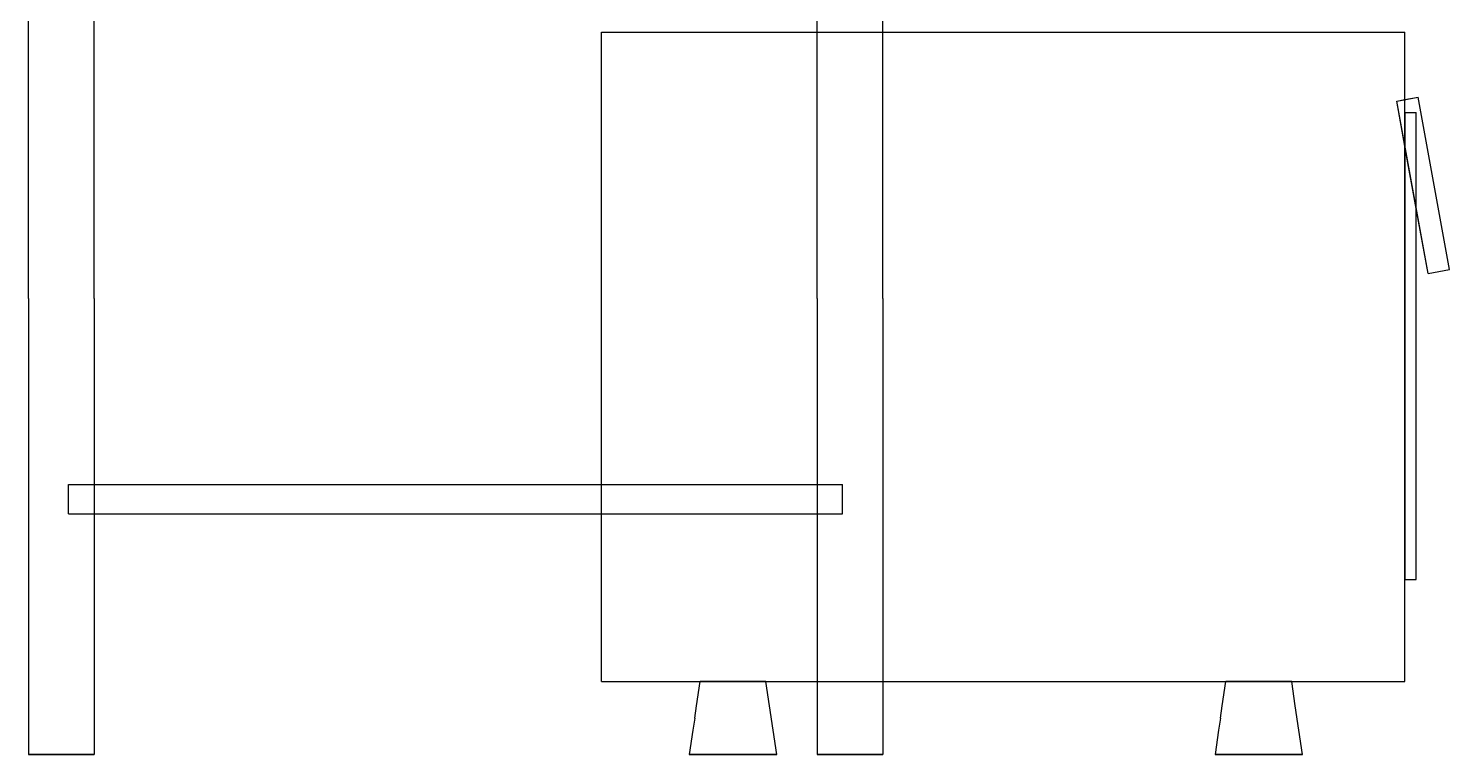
# Model space of a CAD drawing. Header units: millimetres. Extents: x -610 to 577, y -771 to 522.
# Drawn here: x 171.5 to 366.1, y 5 to 104.5 of the extents above; entities that cross this region are included whole.
import ezdxf

# ---------------------------------------------------------------- set-up
doc = ezdxf.new("R2010")
doc.units = ezdxf.units.MM
doc.layers.add('HIDDEN', color=8, linetype='Continuous')
doc.layers.add('VISIBLE', color=7, linetype='Continuous')

msp = doc.modelspace()

# ---------------------------------------------------------------- linework, layer by layer
at = {"layer": 'HIDDEN'}
for points in [[(250, 15), (250, 104)], [(250, 104), (360, 104)], [(279.5, 104), (288.5, 104)], [(360, 15), (360, 104)], [(358.88, 94.54), (361.83, 95.07)], [(358.88, 94.54), (360, 94.74)], [(363.17, 70.93), (358.88, 94.54)], [(360, 88.36), (358.88, 94.54)], [(366.12, 71.46), (361.83, 95.07)], [(360.05, 29), (360.05, 93)], [(360.05, 93), (361.55, 93)], [(360.05, 29), (360.05, 93)], [(360.05, 93), (361.55, 93)], [(360.05, 29), (360.05, 93)], [(360.05, 93), (361.55, 93)], [(360.05, 29), (360.05, 93)], [(360.05, 93), (361.55, 93)], [(360.05, 29), (360.05, 93)], [(360.05, 93), (361.55, 93)], [(361.55, 29), (361.55, 93)], [(361.55, 29), (361.55, 93)], [(361.55, 29), (361.55, 93)], [(361.55, 29), (361.55, 93)], [(361.55, 29), (361.55, 93)], [(361.55, 79.84), (360.05, 88.09)], [(363.17, 70.93), (366.12, 71.46)], [(177, 42), (180.5, 42)], [(177, 42), (283, 42)], [(177, 38), (177, 42)], [(177, 38), (177, 42)], [(250, 38), (250, 42)], [(279.5, 42), (283, 42)], [(283, 38), (283, 42)], [(283, 38), (283, 42)], [(177, 38), (180.5, 38)], [(177, 38), (283, 38)], [(279.5, 38), (283, 38)], [(360.05, 29), (361.55, 29)], [(360.05, 29), (361.55, 29)], [(360.05, 29), (361.55, 29)], [(360.05, 29), (361.55, 29)], [(360.05, 29), (361.55, 29)], [(250, 15), (360, 15)], [(263.5, 15), (263.63, 15)], [(263.63, 15), (263.5, 15)], [(263.5, 15), (263.63, 15)], [(263.63, 15), (263.5, 15)], [(263.63, 15), (264.02, 15)], [(264.02, 15), (263.63, 15)], [(263.63, 15), (264.02, 15)], [(264.02, 15), (263.63, 15)], [(264.02, 15), (264.63, 15)], [(264.63, 15), (264.02, 15)], [(264.02, 15), (264.63, 15)], [(264.63, 15), (264.02, 15)], [(264.63, 15), (265.44, 15)], [(265.44, 15), (264.63, 15)], [(264.63, 15), (265.44, 15)], [(265.44, 15), (264.63, 15)], [(265.44, 15), (266.4, 15)], [(266.4, 15), (265.44, 15)], [(265.44, 15), (266.4, 15)], [(266.4, 15), (265.44, 15)], [(266.4, 15), (267.46, 15)], [(267.46, 15), (266.4, 15)], [(266.4, 15), (267.46, 15)], [(267.46, 15), (266.4, 15)], [(267.46, 15), (268.54, 15)], [(268.54, 15), (267.46, 15)], [(267.46, 15), (268.54, 15)], [(268.54, 15), (267.46, 15)], [(268.54, 15), (269.6, 15)], [(269.6, 15), (268.54, 15)], [(268.54, 15), (269.6, 15)], [(269.6, 15), (268.54, 15)], [(269.6, 15), (270.56, 15)], [(270.56, 15), (269.6, 15)], [(269.6, 15), (270.56, 15)], [(270.56, 15), (269.6, 15)], [(270.56, 15), (271.37, 15)], [(271.37, 15), (270.56, 15)], [(270.56, 15), (271.37, 15)], [(271.37, 15), (270.56, 15)], [(271.37, 15), (271.98, 15)], [(271.98, 15), (271.37, 15)], [(271.37, 15), (271.98, 15)], [(271.98, 15), (271.37, 15)], [(271.98, 15), (272.37, 15)], [(272.37, 15), (271.98, 15)], [(271.98, 15), (272.37, 15)], [(272.37, 15), (271.98, 15)], [(272.37, 15), (272.5, 15)], [(272.5, 15), (272.37, 15)], [(272.37, 15), (272.5, 15)], [(272.5, 15), (272.37, 15)], [(273, 11.67), (272.5, 15)], [(279.5, 15), (288.5, 15)], [(335.5, 15), (335.63, 15)], [(335.63, 15), (335.5, 15)], [(335.5, 15), (335.63, 15)], [(335.63, 15), (335.5, 15)], [(335.63, 15), (336.02, 15)], [(336.02, 15), (335.63, 15)], [(335.63, 15), (336.02, 15)], [(336.02, 15), (335.63, 15)], [(336.02, 15), (336.63, 15)], [(336.63, 15), (336.02, 15)], [(336.02, 15), (336.63, 15)], [(336.63, 15), (336.02, 15)], [(336.63, 15), (337.44, 15)], [(337.44, 15), (336.63, 15)], [(336.63, 15), (337.44, 15)], [(337.44, 15), (336.63, 15)], [(337.44, 15), (338.4, 15)], [(338.4, 15), (337.44, 15)], [(337.44, 15), (338.4, 15)], [(338.4, 15), (337.44, 15)], [(338.4, 15), (339.46, 15)], [(339.46, 15), (338.4, 15)], [(338.4, 15), (339.46, 15)], [(339.46, 15), (338.4, 15)], [(339.46, 15), (340.54, 15)], [(340.54, 15), (339.46, 15)], [(339.46, 15), (340.54, 15)], [(340.54, 15), (339.46, 15)], [(340.54, 15), (341.6, 15)], [(341.6, 15), (340.54, 15)], [(340.54, 15), (341.6, 15)], [(341.6, 15), (340.54, 15)], [(341.6, 15), (342.56, 15)], [(342.56, 15), (341.6, 15)], [(341.6, 15), (342.56, 15)], [(342.56, 15), (341.6, 15)], [(342.56, 15), (343.37, 15)], [(343.37, 15), (342.56, 15)], [(342.56, 15), (343.37, 15)], [(343.37, 15), (342.56, 15)], [(343.37, 15), (343.98, 15)], [(343.98, 15), (343.37, 15)], [(343.37, 15), (343.98, 15)], [(343.98, 15), (343.37, 15)], [(343.98, 15), (344.37, 15)], [(344.37, 15), (343.98, 15)], [(343.98, 15), (344.37, 15)], [(344.37, 15), (343.98, 15)], [(344.37, 15), (344.5, 15)], [(344.5, 15), (344.37, 15)], [(344.37, 15), (344.5, 15)], [(344.5, 15), (344.37, 15)], [(345, 11.67), (344.5, 15)], [(273.5, 8.33), (273, 11.67)], [(345.5, 8.33), (345, 11.67)], [(274, 5), (273.5, 8.33)], [(346, 5), (345.5, 8.33)], [(171.5, 5), (171.53, 5)], [(171.53, 5), (171.5, 5)], [(171.53, 5), (171.5, 5)], [(171.53, 5), (171.79, 5)], [(171.79, 5), (171.53, 5)], [(171.79, 5), (171.53, 5)], [(171.79, 5), (172.3, 5)], [(172.3, 5), (171.79, 5)], [(172.3, 5), (171.79, 5)], [(172.3, 5), (173.02, 5)], [(173.02, 5), (172.3, 5)], [(173.02, 5), (172.3, 5)], [(173.02, 5), (173.91, 5)], [(173.91, 5), (173.02, 5)], [(173.91, 5), (173.02, 5)], [(173.91, 5), (174.92, 5)], [(174.92, 5), (173.91, 5)], [(174.92, 5), (173.91, 5)], [(174.92, 5), (176, 5)], [(176, 5), (174.92, 5)], [(176, 5), (174.92, 5)], [(177.08, 5), (176, 5)], [(176, 5), (177.08, 5)], [(177.08, 5), (176, 5)], [(178.09, 5), (177.08, 5)], [(177.08, 5), (178.09, 5)], [(178.09, 5), (177.08, 5)], [(178.98, 5), (178.09, 5)], [(178.09, 5), (178.98, 5)], [(178.98, 5), (178.09, 5)], [(179.7, 5), (178.98, 5)], [(178.98, 5), (179.7, 5)], [(179.7, 5), (178.98, 5)], [(180.21, 5), (179.7, 5)], [(179.7, 5), (180.21, 5)], [(180.21, 5), (179.7, 5)], [(180.47, 5), (180.21, 5)], [(180.21, 5), (180.47, 5)], [(180.47, 5), (180.21, 5)], [(180.5, 5), (180.47, 5)], [(180.47, 5), (180.5, 5)], [(180.5, 5), (180.47, 5)], [(262.17, 5), (262, 5)], [(262, 5), (262.17, 5)], [(262.17, 5), (262, 5)], [(262.69, 5), (262.17, 5)], [(262.17, 5), (262.69, 5)], [(262.69, 5), (262.17, 5)], [(263.51, 5), (262.69, 5)], [(262.69, 5), (263.51, 5)], [(263.51, 5), (262.69, 5)], [(264.59, 5), (263.51, 5)], [(263.51, 5), (264.59, 5)], [(264.59, 5), (263.51, 5)], [(265.87, 5), (264.59, 5)], [(264.59, 5), (265.87, 5)], [(265.87, 5), (264.59, 5)], [(267.28, 5), (265.87, 5)], [(265.87, 5), (267.28, 5)], [(267.28, 5), (265.87, 5)], [(268.72, 5), (267.28, 5)], [(267.28, 5), (268.72, 5)], [(268.72, 5), (267.28, 5)], [(270.13, 5), (268.72, 5)], [(268.72, 5), (270.13, 5)], [(270.13, 5), (268.72, 5)], [(271.41, 5), (270.13, 5)], [(270.13, 5), (271.41, 5)], [(271.41, 5), (270.13, 5)], [(272.49, 5), (271.41, 5)], [(271.41, 5), (272.49, 5)], [(272.49, 5), (271.41, 5)], [(273.31, 5), (272.49, 5)], [(272.49, 5), (273.31, 5)], [(273.31, 5), (272.49, 5)], [(273.83, 5), (273.31, 5)], [(273.31, 5), (273.83, 5)], [(273.83, 5), (273.31, 5)], [(274, 5), (273.83, 5)], [(273.83, 5), (274, 5)], [(274, 5), (273.83, 5)], [(279.5, 5), (279.53, 5)], [(279.53, 5), (279.5, 5)], [(279.53, 5), (279.5, 5)], [(279.53, 5), (279.79, 5)], [(279.79, 5), (279.53, 5)], [(279.79, 5), (279.53, 5)], [(279.79, 5), (280.3, 5)], [(280.3, 5), (279.79, 5)], [(280.3, 5), (279.79, 5)], [(280.3, 5), (281.02, 5)], [(281.02, 5), (280.3, 5)], [(281.02, 5), (280.3, 5)], [(281.02, 5), (281.91, 5)], [(281.91, 5), (281.02, 5)], [(281.91, 5), (281.02, 5)], [(281.91, 5), (282.92, 5)], [(282.92, 5), (281.91, 5)], [(282.92, 5), (281.91, 5)], [(282.92, 5), (284, 5)], [(284, 5), (282.92, 5)], [(284, 5), (282.92, 5)], [(285.08, 5), (284, 5)], [(284, 5), (285.08, 5)], [(285.08, 5), (284, 5)], [(286.09, 5), (285.08, 5)], [(285.08, 5), (286.09, 5)], [(286.09, 5), (285.08, 5)], [(286.98, 5), (286.09, 5)], [(286.09, 5), (286.98, 5)], [(286.98, 5), (286.09, 5)], [(287.7, 5), (286.98, 5)], [(286.98, 5), (287.7, 5)], [(287.7, 5), (286.98, 5)], [(288.21, 5), (287.7, 5)], [(287.7, 5), (288.21, 5)], [(288.21, 5), (287.7, 5)], [(288.47, 5), (288.21, 5)], [(288.21, 5), (288.47, 5)], [(288.47, 5), (288.21, 5)], [(288.5, 5), (288.47, 5)], [(288.47, 5), (288.5, 5)], [(288.5, 5), (288.47, 5)], [(334.17, 5), (334, 5)], [(334, 5), (334.17, 5)], [(334.17, 5), (334, 5)], [(334.69, 5), (334.17, 5)], [(334.17, 5), (334.69, 5)], [(334.69, 5), (334.17, 5)], [(335.51, 5), (334.69, 5)], [(334.69, 5), (335.51, 5)], [(335.51, 5), (334.69, 5)], [(336.59, 5), (335.51, 5)], [(335.51, 5), (336.59, 5)], [(336.59, 5), (335.51, 5)], [(337.87, 5), (336.59, 5)], [(336.59, 5), (337.87, 5)], [(337.87, 5), (336.59, 5)], [(339.28, 5), (337.87, 5)], [(337.87, 5), (339.28, 5)], [(339.28, 5), (337.87, 5)], [(340.72, 5), (339.28, 5)], [(339.28, 5), (340.72, 5)], [(340.72, 5), (339.28, 5)], [(342.13, 5), (340.72, 5)], [(340.72, 5), (342.13, 5)], [(342.13, 5), (340.72, 5)], [(343.41, 5), (342.13, 5)], [(342.13, 5), (343.41, 5)], [(343.41, 5), (342.13, 5)], [(344.49, 5), (343.41, 5)], [(343.41, 5), (344.49, 5)], [(344.49, 5), (343.41, 5)], [(345.31, 5), (344.49, 5)], [(344.49, 5), (345.31, 5)], [(345.31, 5), (344.49, 5)], [(345.83, 5), (345.31, 5)], [(345.31, 5), (345.83, 5)], [(345.83, 5), (345.31, 5)], [(346, 5), (345.83, 5)], [(345.83, 5), (346, 5)], [(346, 5), (345.83, 5)]]:
    msp.add_lwpolyline(points, dxfattribs=at)
at = {"layer": 'VISIBLE'}
for points in [[(171.5, 67.5), (171.5, 127)], [(180.5, 67.5), (180.5, 127)], [(279.5, 67.5), (279.5, 127)], [(288.5, 67.5), (288.5, 127)], [(250, 42), (250, 104)], [(250, 104), (279.5, 104)], [(288.5, 104), (360, 104)], [(360, 15), (360, 104)], [(360, 94.74), (361.83, 95.07)], [(366.12, 71.46), (361.83, 95.07)], [(360.05, 29), (360.05, 93)], [(360.05, 93), (361.55, 93)], [(361.55, 29), (361.55, 93)], [(360.05, 88.09), (360, 88.36)], [(363.17, 70.93), (361.55, 79.84)], [(363.17, 70.93), (366.12, 71.46)], [(171.5, 67.5), (171.5, 5)], [(180.5, 67.5), (180.5, 5)], [(279.5, 67.5), (279.5, 5)], [(288.5, 67.5), (288.5, 5)], [(180.5, 42), (279.5, 42)], [(180.5, 38), (279.5, 38)], [(250, 15), (250, 38)], [(360.05, 29), (361.55, 29)], [(250, 15), (279.5, 15)], [(263, 11.67), (263.5, 15)], [(273, 11.67), (272.5, 15)], [(288.5, 15), (360, 15)], [(335, 11.67), (335.5, 15)], [(345, 11.67), (344.5, 15)], [(262.75, 10), (262.5, 8.33)], [(262.75, 10), (263, 11.67)], [(273.5, 8.33), (273, 11.67)], [(334.75, 10), (334.5, 8.33)], [(334.75, 10), (335, 11.67)], [(345.5, 8.33), (345, 11.67)], [(262.5, 8.33), (262, 5)], [(274, 5), (273.5, 8.33)], [(334.5, 8.33), (334, 5)], [(346, 5), (345.5, 8.33)], [(171.5, 5), (171.53, 5)], [(171.53, 5), (171.79, 5)], [(171.79, 5), (172.3, 5)], [(172.3, 5), (173.02, 5)], [(173.02, 5), (173.91, 5)], [(173.91, 5), (174.92, 5)], [(174.92, 5), (176, 5)], [(176, 5), (177.08, 5)], [(177.08, 5), (178.09, 5)], [(178.09, 5), (178.98, 5)], [(178.98, 5), (179.7, 5)], [(179.7, 5), (180.21, 5)], [(180.21, 5), (180.47, 5)], [(180.47, 5), (180.5, 5)], [(262, 5), (262.17, 5)], [(262.17, 5), (262.69, 5)], [(262.69, 5), (263.51, 5)], [(263.51, 5), (264.59, 5)], [(264.59, 5), (265.87, 5)], [(265.87, 5), (267.28, 5)], [(267.28, 5), (268.72, 5)], [(268.72, 5), (270.13, 5)], [(270.13, 5), (271.41, 5)], [(271.41, 5), (272.49, 5)], [(272.49, 5), (273.31, 5)], [(273.31, 5), (273.83, 5)], [(273.83, 5), (274, 5)], [(279.5, 5), (279.53, 5)], [(279.53, 5), (279.79, 5)], [(279.79, 5), (280.3, 5)], [(280.3, 5), (281.02, 5)], [(281.02, 5), (281.91, 5)], [(281.91, 5), (282.92, 5)], [(282.92, 5), (284, 5)], [(284, 5), (285.08, 5)], [(285.08, 5), (286.09, 5)], [(286.09, 5), (286.98, 5)], [(286.98, 5), (287.7, 5)], [(287.7, 5), (288.21, 5)], [(288.21, 5), (288.47, 5)], [(288.47, 5), (288.5, 5)], [(334, 5), (334.17, 5)], [(334.17, 5), (334.69, 5)], [(334.69, 5), (335.51, 5)], [(335.51, 5), (336.59, 5)], [(336.59, 5), (337.87, 5)], [(337.87, 5), (339.28, 5)], [(339.28, 5), (340.72, 5)], [(340.72, 5), (342.13, 5)], [(342.13, 5), (343.41, 5)], [(343.41, 5), (344.49, 5)], [(344.49, 5), (345.31, 5)], [(345.31, 5), (345.83, 5)], [(345.83, 5), (346, 5)]]:
    msp.add_lwpolyline(points, dxfattribs=at)

doc.saveas('drawing.dxf')
